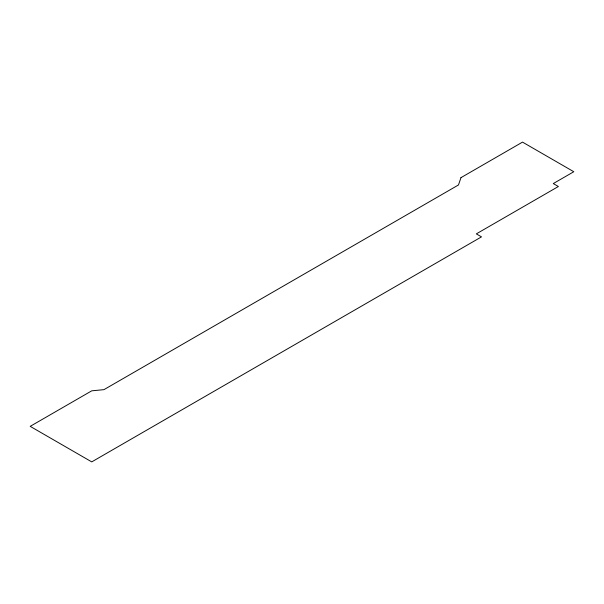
<?xml version="1.0" encoding="UTF-8"?>
<svg xmlns="http://www.w3.org/2000/svg" width="604" height="604" viewBox="0 0 604 604"><rect width="100%" height="100%" fill="white"/><g stroke="black" fill="none" stroke-linecap="round" stroke-linejoin="round"><path stroke-width="0.91" d="M460.98 177.644L458.481 184.96L103.941 389.656L91.74 390.826L30.2 426.356L91.74 461.886L481.494 236.866L476.322 233.876L558.375 186.508L553.287 183.571L573.8 171.725L522.52 142.114L460.98 177.644"/></g></svg>
